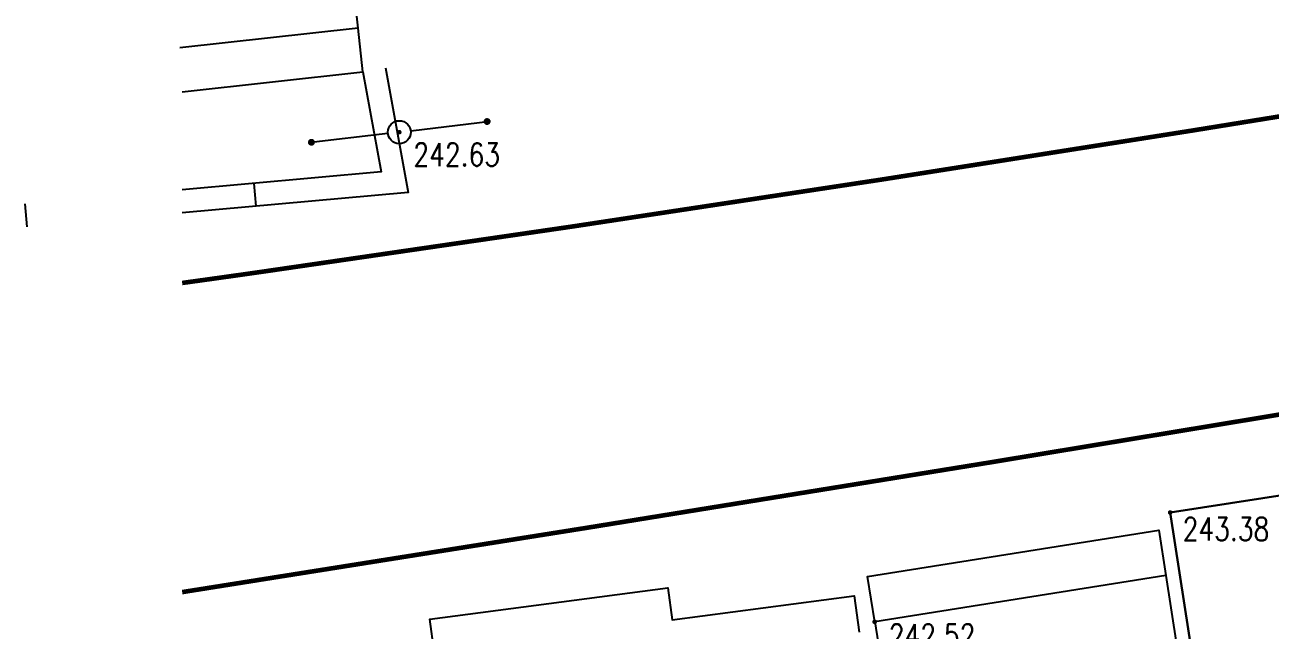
# Model space of a CAD drawing. Extents: x 453486 to 453811, y 3475287 to 3475420.
# Drawn here: x 453485.61 to 453512.71, y 3475336.12 to 3475349.29 of the extents above; entities that cross this region are included whole.
import ezdxf
from ezdxf.enums import TextEntityAlignment as Align

# ---------------------------------------------------------------- set-up
doc = ezdxf.new("R2010")
doc.units = 0
doc.header["$MEASUREMENT"] = 0
doc.layers.add('DX', color=9, linetype='Continuous')
doc.layers.add('GCD', color=9, linetype='Continuous')
doc.styles.add('HZ', font='rs.shx', dxfattribs={"width": 0.8, "bigfont": 'hztxt.shx'})

# ---------------------------------------------------------------- blocks, each defined once
blk = doc.blocks.new('GC200')
at = {"linetype": 'Continuous', "const_width": 0.2, "flags": 128}
blk.add_lwpolyline([(-0.1, 0, 1), (0.1, 0, 1)], format="xyb", close=True, dxfattribs=at)
blk = doc.blocks.new('gc170')
at = {"linetype": 'Continuous'}
blk.add_circle((0, 0), 0.5, dxfattribs=at)
blk = doc.blocks.new('gc013c')
at = {"linetype": 'Continuous'}
blk.add_line((0.5, 0), (4, 0), dxfattribs=at)
at = {"linetype": 'Continuous', "const_width": 0.15, "flags": 128}
blk.add_lwpolyline([(3.775, 0, 1), (3.925, 0, 1)], format="xyb", close=True, dxfattribs=at)

msp = doc.modelspace()

# ---------------------------------------------------------------- linework, layer by layer
at = {"layer": 'DX', "linetype": 'Continuous'}
for p, q in [((453490.59, 3475345.845), (453490.635, 3475345.347)), ((453490.59, 3475345.845), (453490.635, 3475345.347)), ((453485.61, 3475345.398), (453485.655, 3475344.9)), ((453485.61, 3475345.398), (453485.655, 3475344.9))]:
    msp.add_line(p, q, dxfattribs=at)
at = {"layer": 'DX', "linetype": 'Continuous', "flags": 128}
for points in [[(453492.861, 3475349.225), (453492.025, 3475356.779)], [(453492.861, 3475349.225), (453492.025, 3475356.779)], [(453492.861, 3475349.225), (453488.984, 3475348.796)], [(453492.861, 3475349.225), (453488.984, 3475348.796)], [(453489.033, 3475347.838), (453492.966, 3475348.273), (453492.861, 3475349.225)], [(453489.033, 3475347.838), (453492.966, 3475348.273), (453492.861, 3475349.225)], [(453493.458, 3475348.363), (453493.954, 3475345.645), (453489.033, 3475345.203)], [(453493.458, 3475348.363), (453493.954, 3475345.645), (453489.033, 3475345.203)], [(453512.408, 3475326.394), (453512.269, 3475327.474), (453510.537, 3475338.681), (453515.884, 3475339.507), (453527.827, 3475341.383), (453532.773, 3475342.117), (453533.012, 3475340.51)], [(453512.408, 3475326.394), (453512.269, 3475327.474), (453510.537, 3475338.681), (453515.884, 3475339.507), (453527.827, 3475341.383), (453532.773, 3475342.117), (453533.012, 3475340.51)], [(453515.884, 3475339.507), (453510.537, 3475338.681)], [(453515.884, 3475339.507), (453510.537, 3475338.681)], [(453510.537, 3475338.681), (453512.269, 3475327.474)], [(453510.537, 3475338.681), (453512.269, 3475327.474)], [(453504.106, 3475336.301), (453503.949, 3475337.289), (453510.288, 3475338.298), (453510.445, 3475337.31)], [(453504.106, 3475336.301), (453503.949, 3475337.289), (453510.288, 3475338.298), (453510.445, 3475337.31)], [(453510.445, 3475337.31), (453504.106, 3475336.301)], [(453510.445, 3475337.31), (453504.106, 3475336.301)], [(453510.445, 3475337.31), (453512.614, 3475323.276)], [(453510.445, 3475337.31), (453512.614, 3475323.276)], [(453490.655, 3475334.346), (453490.55, 3475335.139), (453494.516, 3475335.662), (453494.425, 3475336.356), (453499.604, 3475337.038), (453499.696, 3475336.344), (453503.661, 3475336.867), (453503.766, 3475336.074)], [(453490.655, 3475334.346), (453490.55, 3475335.139), (453494.516, 3475335.662), (453494.425, 3475336.356), (453499.604, 3475337.038), (453499.696, 3475336.344), (453503.661, 3475336.867), (453503.766, 3475336.074)], [(453504.106, 3475336.301), (453506.338, 3475322.278)], [(453504.106, 3475336.301), (453506.338, 3475322.278)]]:
    msp.add_lwpolyline(points, dxfattribs=at)
at = {"layer": 'DX', "linetype": 'Continuous'}
msp.add_lwpolyline([(453489.033, 3475343.677, 0.1, 0.1, 0.001173), (453490.737, 3475343.916, 0.1, 0.1, 0.004383), (453511.014, 3475346.994, 0.1, 0.1, 0.001451), (453523.031, 3475348.963, 0.1, 0.1, 0.005408), (453526.249, 3475349.535, 0.1, 0.1, 0.004569), (453528.257, 3475349.934, 0.1, 0.1, 0.003575), (453530.816, 3475350.485, 0.1, 0.1, 0.012756), (453533.073, 3475351.049, 0.1, 0.1, 0.03034), (453533.999, 3475351.368, 0.1, 0.1, 0.020273), (453534.364, 3475351.536, 0.1, 0.1, 0.018217), (453534.755, 3475351.754, 0.1, 0.1, 0.024468), (453534.959, 3475351.893, 0.1, 0.1, 0.007648), (453535.582, 3475352.375, 0.1, 0.1, 0.048233), (453535.878, 3475352.663, 0.1, 0.1, 0.028801), (453536.294, 3475353.214, 0.1, 0.1, 0)], format="xyseb", dxfattribs=at)
msp.add_lwpolyline([(453489.033, 3475343.677, 0.1, 0.1, 0.001173), (453490.737, 3475343.916, 0.1, 0.1, 0.004383), (453511.014, 3475346.994, 0.1, 0.1, 0.001451), (453523.031, 3475348.963, 0.1, 0.1, 0.005408), (453526.249, 3475349.535, 0.1, 0.1, 0.004569), (453528.257, 3475349.934, 0.1, 0.1, 0.003575), (453530.816, 3475350.485, 0.1, 0.1, 0.012756), (453533.073, 3475351.049, 0.1, 0.1, 0.03034), (453533.999, 3475351.368, 0.1, 0.1, 0.020273), (453534.364, 3475351.536, 0.1, 0.1, 0.018217), (453534.755, 3475351.754, 0.1, 0.1, 0.024468), (453534.959, 3475351.893, 0.1, 0.1, 0.007648), (453535.582, 3475352.375, 0.1, 0.1, 0.048233), (453535.878, 3475352.663, 0.1, 0.1, 0.028801), (453536.294, 3475353.214, 0.1, 0.1, 0)], format="xyseb", dxfattribs=at)
at = {"layer": 'DX', "linetype": 'Continuous', "elevation": 245.149, "flags": 128}
msp.add_lwpolyline([(453492.966, 3475348.273), (453493.364, 3475346.094), (453489.033, 3475345.705)], dxfattribs=at)
msp.add_lwpolyline([(453492.966, 3475348.273), (453493.364, 3475346.094), (453489.033, 3475345.705)], dxfattribs=at)
at = {"layer": 'DX', "linetype": 'Continuous', "const_width": 0.1}
msp.add_lwpolyline([(453489.033, 3475336.948, 0.002376), (453515.414, 3475341.226, 0.004531), (453524.4, 3475342.811, -0.011958), (453527.813, 3475343.361, -0.014373), (453529.917, 3475343.587, -0.014576), (453532, 3475343.689, -0.003451), (453533.849, 3475343.714, -0.008267), (453534.621, 3475343.706, -0.000702), (453535.153, 3475343.691, 0.000341), (453536.247, 3475343.659, 0.001545), (453536.451, 3475343.654, 0.00054), (453537.034, 3475343.642)], format="xyb", dxfattribs=at)
msp.add_lwpolyline([(453489.033, 3475336.948, 0.002376), (453515.414, 3475341.226, 0.004531), (453524.4, 3475342.811, -0.011958), (453527.813, 3475343.361, -0.014373), (453529.917, 3475343.587, -0.014576), (453532, 3475343.689, -0.003451), (453533.849, 3475343.714, -0.008267), (453534.621, 3475343.706, -0.000702), (453535.153, 3475343.691, 0.000341), (453536.247, 3475343.659, 0.001545), (453536.451, 3475343.654, 0.00054), (453537.034, 3475343.642)], format="xyb", dxfattribs=at)

# ---------------------------------------------------------------- block references
at = {"layer": 'DX', "linetype": 'Continuous', "yscale": 0.5}
for xscale, rotation in [(0.5000000000115429, 6.926446700672988), (0.5000000000115429, 6.926446700672988), (0.5000000000008221, 186.5485733690091), (0.5000000000008221, 186.5485733690091)]:
    msp.add_blockref('gc013c', (453493.759, 3475346.959), dxfattribs=dict(at, xscale=xscale, rotation=rotation))
at = {"layer": 'DX', "linetype": 'Continuous', "xscale": 0.5, "yscale": 0.5}
msp.add_blockref('gc170', (453493.759, 3475346.959), dxfattribs=at)
msp.add_blockref('gc170', (453493.759, 3475346.959), dxfattribs=at)
at = {"layer": 'DX', "linetype": 'Continuous'}
ref = msp.add_blockref('GC200', (453493.759, 3475346.959, 242.626), dxfattribs=dict(at, xscale=0.25, yscale=0.25, zscale=0.25))
ref.add_attrib('height', '242.63', dxfattribs={"layer": 'GCD', "linetype": 'Continuous', "height": 0.5, "style": 'HZ', "width": 0.8}).set_placement((453494.066, 3475346.472, 242.626), align=Align.MIDDLE_LEFT)
ref = msp.add_blockref('GC200', (453493.759, 3475346.959, 242.626), dxfattribs=dict(at, xscale=0.25, yscale=0.25, zscale=0.25))
ref.add_attrib('height', '242.63', dxfattribs={"layer": 'GCD', "linetype": 'Continuous', "height": 0.5, "style": 'HZ', "width": 0.8}).set_placement((453494.066, 3475346.472, 242.626), align=Align.MIDDLE_LEFT)
ref = msp.add_blockref('GC200', (453510.537, 3475338.681, 243.376), dxfattribs=dict(at, xscale=0.25, yscale=0.25, zscale=0.25))
ref.add_attrib('height', '243.38', dxfattribs={"layer": 'GCD', "linetype": 'Continuous', "height": 0.5, "style": 'HZ', "width": 0.8}).set_placement((453510.81, 3475338.32, 243.376), align=Align.MIDDLE_LEFT)
ref = msp.add_blockref('GC200', (453510.537, 3475338.681, 243.376), dxfattribs=dict(at, xscale=0.25, yscale=0.25, zscale=0.25))
ref.add_attrib('height', '243.38', dxfattribs={"layer": 'GCD', "linetype": 'Continuous', "height": 0.5, "style": 'HZ', "width": 0.8}).set_placement((453510.81, 3475338.32, 243.376), align=Align.MIDDLE_LEFT)
ref = msp.add_blockref('GC200', (453504.106, 3475336.301, 242.518), dxfattribs=dict(at, xscale=0.25, yscale=0.25, zscale=0.25))
ref.add_attrib('height', '242.52', dxfattribs={"layer": 'GCD', "linetype": 'Continuous', "height": 0.5, "style": 'HZ', "width": 0.8}).set_placement((453504.413, 3475336, 242.518), align=Align.MIDDLE_LEFT)
ref = msp.add_blockref('GC200', (453504.106, 3475336.301, 242.518), dxfattribs=dict(at, xscale=0.25, yscale=0.25, zscale=0.25))
ref.add_attrib('height', '242.52', dxfattribs={"layer": 'GCD', "linetype": 'Continuous', "height": 0.5, "style": 'HZ', "width": 0.8}).set_placement((453504.413, 3475336, 242.518), align=Align.MIDDLE_LEFT)

doc.saveas('drawing.dxf')
